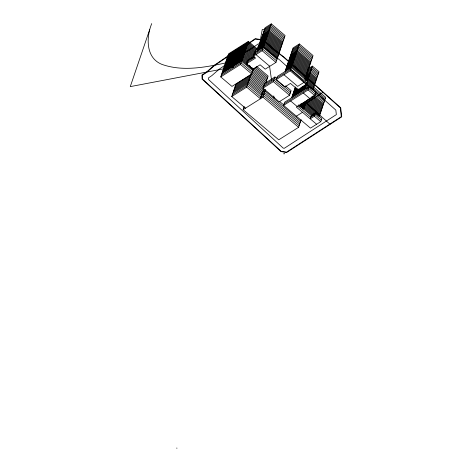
<?xml version="1.0" encoding="UTF-8"?>
<svg xmlns="http://www.w3.org/2000/svg" width="472" height="472" viewBox="0 0 472 472"><rect width="100%" height="100%" fill="white"/><g stroke="black" fill="none" stroke-linecap="round" stroke-linejoin="round"><path stroke-width="0.71" d="M284.126 153.488L284.002 154.008L284.097 153.483M257.039 51.413L265.093 27.748L271.276 23.848L285.094 35.53L275.943 62.404L265.246 69.142L260.084 64.782L253.027 69.225L246.537 63.738L255.523 58.08L253.352 56.251L254.449 53.041L259.724 43.524L262.261 29.529A24.278 16.898 18.8 0 1 264.444 29.671M151.724 23.6C146.108 37.329 145.618 58.021 161.99 64.41C185.897 72.841 211.804 65.767 235.687 60.794M149.636 29.742L130.272 86.618L233.599 66.936M251.753 67.514L253.44 68.941L251.735 73.956L231.958 86.411L220.731 76.912L228.595 53.82L248.366 41.365L257.352 48.958M220.731 76.912L240.502 64.463L248.366 41.365M245.475 108.194L231.717 96.559L235.906 84.27L250.856 74.847L264.066 86.016M246.537 63.738L247.629 60.528L254.219 56.38M231.717 96.559L246.673 87.143L251.299 73.549M253.352 56.251L262.131 50.722L271.276 23.848M301.189 119.717L298.611 127.304L278.757 139.806L243.115 109.681L244.207 106.471M285.542 85.916L291.112 90.624L289.525 95.291L279.182 101.805L263.022 88.146L264.609 83.479L274.958 76.965L276.627 78.376M243.115 109.681L262.975 97.173L265.553 89.591L262.45 91.544M263.022 88.146L273.371 81.632L274.958 76.965M276.327 79.567L277.418 76.358L291.289 67.62L307.561 81.379L306.47 84.588L298.086 89.869L290.445 83.408L284.958 86.866L276.327 79.567L290.197 70.829L299.348 43.955L313.072 55.56L305.018 79.225M285.047 71.549L293.106 47.884L299.348 43.955M315.455 113.009L314.364 116.218L310.21 118.832L311.302 115.622L315.455 113.009L321.863 118.425L320.771 121.634L310.47 128.118L283.578 105.386L284.669 102.176L309.207 86.724L324.883 99.97M291.696 97.751L295.389 86.901M304.346 89.786L306.192 84.358M290.197 70.829L312.83 89.975L319.042 71.732L312.405 66.121L307.113 81.65L313.756 87.261M299.596 106.648L300.522 103.934M283.578 105.386L308.116 89.928L309.207 86.724M303.59 109.103L306.357 100.967L320.476 112.902M316.618 124.248L296.363 107.126L314.753 95.545L315.851 92.335M323.084 92.229L306.357 103.061L329.969 124.219M264.65 29.04L270.834 25.146L284.651 36.828M264.208 30.338L270.397 26.444L284.209 38.126M263.765 31.636L269.954 27.742L283.766 39.424M228.289 54.722L248.06 42.268L256.479 49.389M263.329 32.934L269.512 29.04L283.324 40.722M227.976 55.625L247.747 43.17L256.172 50.292M262.886 34.232L269.07 30.338L282.887 42.02M227.669 56.528L247.44 44.079L255.865 51.2M262.579 35.14L268.763 31.241L282.575 42.922M227.362 57.431L247.133 44.982L255.558 52.103M262.267 36.043L268.456 32.149L282.268 43.825M227.056 58.339L246.827 45.884L255.252 53.006M261.96 36.946L268.143 33.052L281.961 44.728M226.749 59.242L246.52 46.787L254.378 53.436M261.653 37.849L267.836 33.954L281.654 45.636M226.442 60.145L246.213 47.696L254.072 54.339M261.346 38.751L267.53 34.857L281.347 46.539M226.129 61.047L245.9 48.598L253.765 55.242M261.04 39.66L267.223 35.76L281.041 47.442M225.822 61.956L245.593 49.501L253.458 56.15M260.733 40.562L266.916 36.668L280.728 48.345M225.516 62.859L245.287 50.404L253.712 57.525M260.42 41.465L266.609 37.571L280.421 49.253M225.209 63.761L244.98 51.312L252.839 57.956M260.113 42.368L266.296 38.474L280.114 50.156M224.902 64.664L244.673 52.215L251.971 58.386M259.806 43.276L265.99 39.377L279.808 51.059M224.595 65.573L244.366 53.118L251.104 58.817M259.5 44.179L265.683 40.285L279.501 51.961M224.283 66.475L244.053 54.02L250.231 59.242M259.193 45.082L265.376 41.188L279.194 52.864M223.976 67.378L243.747 54.923L249.363 59.673M258.886 45.985L265.069 42.091L278.881 53.773M223.669 68.281L243.44 55.832L248.496 60.103M258.573 46.893L264.762 42.993L278.574 54.675M223.362 69.183L243.133 56.734L248.189 61.006M258.267 47.796L264.456 43.902L278.268 55.578M223.055 70.092L242.826 57.637L247.316 61.437M257.96 48.699L264.143 44.805L277.961 56.481M222.749 70.995L242.519 58.54L247.009 62.339M257.653 49.601L263.836 45.707L277.654 57.389M222.436 71.897L242.213 59.448L247.263 63.72M257.346 50.504L263.529 46.61L277.347 58.292M222.129 72.8L241.9 60.351L253.134 69.844M254.449 53.041L255.706 53.065L254.449 53.041L263.223 47.513L277.034 59.195M221.822 73.709L241.593 61.254L252.827 70.747M253.901 54.646L262.674 49.117L276.492 60.799M221.279 75.308L241.05 62.859L252.278 72.352M247.086 62.133L254.868 57.23M292.664 49.182L298.906 45.253L312.635 56.858M235.463 85.568L250.414 76.145L263.624 87.314M292.221 50.48L298.463 46.551L312.193 58.156M235.021 86.866L249.971 77.443L263.736 89.078L260.432 98.772L246.673 87.143M291.779 51.778L298.021 47.849L311.75 59.454M234.578 88.164L249.535 78.741L263.293 90.376M291.336 53.076L297.578 49.147L311.308 60.752M234.136 89.462L249.092 80.039L262.851 91.674M290.894 54.374L297.136 50.445L310.865 62.05M233.693 90.754L248.65 81.337L262.408 92.972M290.587 55.277L296.829 51.348L310.558 62.953M233.251 92.052L248.207 82.635L261.966 94.27M290.28 56.18L296.522 52.25L310.252 63.856M289.973 57.088L296.215 53.153L309.945 64.758M232.808 93.35L247.765 83.933L261.523 95.568M289.666 57.991L295.909 54.062L309.632 65.661M289.354 58.894L295.602 54.964L309.325 66.57M232.265 94.955L247.222 85.538L260.981 97.167M289.047 59.796L295.289 55.867L309.018 67.472M288.74 60.705L294.982 56.77L308.712 68.375M288.433 61.608L294.675 57.672L308.405 69.278M288.127 62.511L294.369 58.581L308.098 70.186M287.82 63.413L294.062 59.484L307.785 71.089M287.507 64.322L293.755 60.386L307.478 71.992M287.2 65.224L293.442 61.289L307.172 72.894M286.893 66.127L293.136 62.198L306.865 73.803M286.587 67.03L292.829 63.1L306.558 74.706M286.28 67.933L292.522 64.003L306.251 75.608M285.973 68.841L292.215 64.906L305.939 76.511M285.66 69.744L291.908 65.814L305.632 77.414M285.353 70.647L291.596 66.717L305.325 78.322M264.113 84.936L274.462 78.423L290.616 92.081M276.869 77.963L290.746 69.225L307.018 82.983M263.571 86.541L273.913 80.028L290.073 93.686M261.954 93.002L265.058 91.049L300.693 121.18M261.458 94.459L264.562 92.506L300.198 122.637M260.963 95.922L264.066 93.963L299.702 124.095M243.664 108.076L244.903 107.291M260.414 97.521L263.518 95.568L299.154 125.7M308.187 68.776L312.405 66.121M307.744 70.074L311.962 67.413L318.6 73.03M307.301 71.372L311.52 68.711L318.157 74.328M306.859 72.664L311.077 70.009L317.715 75.626M306.416 73.962L310.635 71.307L317.272 76.924M305.98 75.26L310.192 72.605L316.836 78.222M305.667 76.169L309.886 73.514L316.523 79.125M305.36 77.072L309.579 74.417L316.216 80.028M305.054 77.974L309.272 75.319L315.91 80.93M304.747 78.877L308.959 76.222L315.603 81.839M305.042 79.402L308.653 77.125L315.296 82.742M305.337 79.927L308.346 78.033L314.989 83.644M305.632 80.452L308.039 78.936L314.676 84.547M305.927 80.977L307.732 79.839L314.37 85.456M303.927 82.435L297.685 86.364L283.955 74.759M294.776 88.712L295.979 87.951M294.469 89.615L296.876 88.099M294.162 90.518L297.171 88.624M293.849 91.42L297.466 89.149M293.543 92.329L298.965 88.913M300.77 87.774L305.591 84.742M293.236 93.232L305.886 85.267L308.653 87.603M292.929 94.135L305.579 86.169L307.791 88.04M292.622 95.037L305.266 87.072L306.93 88.476M292.315 95.94L304.959 87.975L306.068 88.913M292.003 96.849L304.652 88.878M284.126 103.781L308.664 88.329L315.302 93.94M300.216 104.837L306.357 100.967M299.903 105.74L306.051 101.869L320.169 113.805M300.21 106.259L305.744 102.772L319.863 114.708M300.517 106.778L305.437 103.681L319.556 115.616M300.823 107.291L305.13 104.583L315.443 113.304M301.13 107.811L304.823 105.486L315.137 114.206M302.056 107.94L304.511 106.389L314.287 114.655M302.363 108.454L304.204 107.297L313.438 115.097M302.67 108.973L303.897 108.2L312.588 115.546M296.351 116.183L302.499 112.312M176.858 447.963L176.882 448.4M259.724 43.524L260.88 43.654M307.425 80.741L314.063 86.358M313.821 87.273L325.763 97.374L319.249 116.519L316.535 114.224M306.806 82.553L313.449 88.164M313.378 88.571L325.326 98.672M306.499 83.455L313.142 89.072M315.207 93.462L324.441 101.268M314.765 94.76L323.998 102.566M262.131 50.722L275.943 62.404M308.116 89.928L314.753 95.545M313.78 95.598L323.556 103.864M312.93 96.04L323.249 104.766M312.081 96.489L322.942 105.669M311.231 96.931L322.63 106.572M310.924 97.84L322.323 107.48M310.069 98.282L322.016 108.383M303.254 92.99L309.892 98.607M309.219 98.725L321.709 109.286M255.942 54.616L269.76 66.298M308.369 99.173L321.402 110.188M307.52 99.616L321.096 111.091M307.213 100.518L320.789 112M321.314 120.03L314.912 114.613L310.759 117.227L297.466 105.988M256.591 66.328L268.149 76.098L265.942 82.588L252.184 70.953M314.364 116.218L320.771 121.634M273.371 81.632L289.525 95.291M255.6 67.16L267.712 77.396M298.564 104.855L311.732 115.988M254.609 67.992L267.27 78.694M253.617 68.823L266.827 79.992M248.95 65.142L250.632 66.57M290.604 100.961L297.248 106.572M252.626 69.655L266.385 81.29M251.741 72.251L264.951 83.42M240.502 64.463L264.509 84.718M279.477 101.362L283.932 105.126M262.975 97.173L298.611 127.304M269.553 66.104L271.618 80.641M273.789 95.91L274.096 98.093M213.963 65.502L206.795 71.797L201.904 75.119L202.087 79.101L281.011 151.606L286.681 152.468L341.728 116.832L340.719 107.775L283.92 57.023L274.191 49.619L263.246 39.801L255.175 38.722L245.192 45.566L236.059 50.416L213.963 65.502M214.294 65.744L207.125 72.045L202.329 75.302L202.494 79.042L281.188 151.323L286.492 152.132L341.297 116.655L340.318 107.846L283.642 57.206L273.913 49.802L263.081 40.085L255.376 39.052L245.493 45.831L236.366 50.675L214.294 65.744M219.067 69.284L211.893 75.585L208.453 77.921L208.53 79.532L283.165 148.096L284.321 148.273L336.341 114.602L335.84 110.106L279.601 59.85L269.866 52.445L260.697 44.221L258.249 43.89L249.877 49.637L240.744 54.486L219.067 69.284"/></g></svg>
